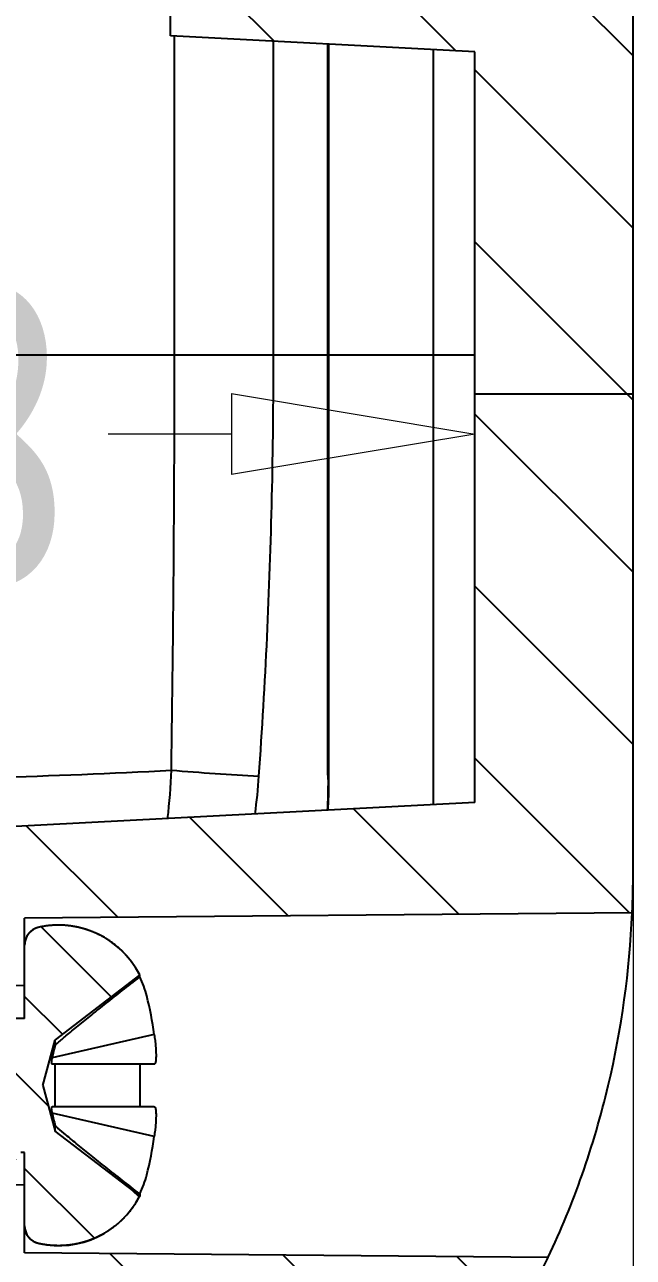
# Model space of a CAD drawing. Header units: millimetres. Extents: x 1786 to 4339, y -2795 to -1928.
# Drawn here: x 4050.5 to 4060.51, y -2738.78 to -2718.52 of the extents above; entities that cross this region are included whole.
import ezdxf

# ---------------------------------------------------------------- set-up
doc = ezdxf.new("R2010")
doc.units = ezdxf.units.MM
doc.layers.add('dim', color=3, linetype='Continuous', lineweight=9)
doc.styles.add('FFS', font='SIMFANG.TTF', dxfattribs={"width": 0.85})
doc.dimstyles.new('YanXiu', dxfattribs={"dimtxt": 2.5, "dimasz": 2.2, "dimexe": 1, "dimexo": 0.6, "dimgap": 0.66, "dimtad": 0, "dimzin": 9, "dimdsep": 46, "dimtxsty": 'FFS', "dimblk": 'CLOSEDBLANK', "dimcen": 0, "dimclrd": 256, "dimclre": 131, "dimclrt": 42, "dimazin": 2, "dimtfac": 1, "dimtofl": 0, "dimtmove": 0, "dimatfit": 3, "dimldrblk": 'CLOSEDBLANK', "dimfxl": 1, "dimlwd": 5, "dimlwe": 5, "dimarcsym": 0})

# ---------------------------------------------------------------- blocks, each defined once
blk = doc.blocks.new('_ClosedBlank')
at = {"color": 0, "linetype": 'ByBlock', "lineweight": -2}
for p, q in [((-1, 0.1667), (0, 0)), ((-1, 0.1667), (-1, -0.1667)), ((0, 0), (-1, -0.1667))]:
    blk.add_line(p, q, dxfattribs=at)
blk = doc.blocks.new('*D189')
at = {"layer": 'Defpoints', "color": 0}
for p in [(4030.503, -2730.579), (4060.503, -2731.061), (4060.503, -2750.425)]:
    blk.add_point(p, dxfattribs=at)
at = {"layer": 'dim', "color": 131, "lineweight": 5}
for p, q in [((4030.503, -2731.578), (4030.503, -2751.424)), ((4060.503, -2732.06), (4060.503, -2751.424))]:
    blk.add_line(p, q, dxfattribs=at)
at = {"layer": 'dim', "lineweight": 5}
for p, q in [((4034.503, -2750.425), (4042.08, -2750.425)), ((4056.503, -2750.425), (4048.926, -2750.425))]:
    blk.add_line(p, q, dxfattribs=at)
at = {"layer": 'dim', "lineweight": 5, "xscale": 4, "yscale": 4, "zscale": 4, "rotation": 180}
blk.add_blockref('_ClosedBlank', (4030.503, -2750.425), dxfattribs=at)
at = {"layer": 'dim', "lineweight": 5, "xscale": 4, "yscale": 4, "zscale": 4}
blk.add_blockref('_ClosedBlank', (4060.503, -2750.425), dxfattribs=at)
at = {"layer": 'dim', "color": 42, "insert": (4045.503, -2750.425), "char_height": 5, "attachment_point": 5, "style": 'FFS'}
blk.add_mtext('30', dxfattribs=at)
blk = doc.blocks.new('*D188')
at = {"layer": 'Defpoints', "color": 0}
for p in [(4057.903, -2725.246), (4033.103, -2727.979), (4057.903, -2728.461)]:
    blk.add_point(p, dxfattribs=at)
at = {"layer": 'dim', "color": 131, "lineweight": 5}
for p, q in [((4033.103, -2726.979), (4033.103, -2724.246)), ((4057.903, -2727.461), (4057.903, -2724.246))]:
    blk.add_line(p, q, dxfattribs=at)
at = {"layer": 'dim', "lineweight": 5}
for p, q in [((4037.103, -2725.246), (4039.128, -2725.246)), ((4053.903, -2725.246), (4051.878, -2725.246))]:
    blk.add_line(p, q, dxfattribs=at)
at = {"layer": 'dim', "lineweight": 5, "xscale": 4, "yscale": 4, "zscale": 4, "rotation": 180}
blk.add_blockref('_ClosedBlank', (4033.103, -2725.246), dxfattribs=at)
at = {"layer": 'dim', "lineweight": 5, "xscale": 4, "yscale": 4, "zscale": 4}
blk.add_blockref('_ClosedBlank', (4057.903, -2725.246), dxfattribs=at)
at = {"layer": 'dim', "color": 42, "insert": (4045.503, -2725.246), "char_height": 5, "attachment_point": 5, "style": 'FFS'}
blk.add_mtext('24.8', dxfattribs=at)
blk = doc.blocks.new('*u211')
at = {"linetype": 'Continuous'}
h = blk.add_hatch(dxfattribs=at)
h.set_pattern_fill('DEFAULT__5', color=2, scale=2, angle=-45, style=0, pattern_type=0)
h.set_pattern_definition([(315, (-560.8015, -168.1387), (1.4142136, 1.4142136), [])])
edge = h.paths.add_edge_path()
edge.add_line((-46.343, 62.716), (-46.343, 70.579))
edge.add_arc((-61.637, 62.717), 15.294, 357.5153, 359.9993)
edge.add_line((-46.357, 62.054), (-56.343, 61.966))
edge.add_line((-56.343, 60.856), (-56.343, 61.966))
edge.add_line((-56.343, 60.856), (-60.843, 60.816))
edge.add_line((-60.843, 60.816), (-60.843, 62.316))
edge.add_line((-60.843, 62.316), (-61.343, 62.605))
edge.add_line((-61.343, 62.605), (-61.343, 63.216))
edge.add_line((-48.943, 63.866), (-61.343, 63.216))
edge.add_line((-48.943, 63.866), (-48.943, 70.579))
edge.add_line((-46.343, 70.579), (-48.943, 70.579))
edge = h.paths.add_edge_path()
edge.add_line((-61.343, 49.716), (-61.343, 50.616))
edge.add_line((-61.343, 50.616), (-62.643, 50.639))
edge.add_line((-62.843, 50.843), (-62.643, 50.639))
edge.add_line((-62.843, 50.843), (-62.843, 51.79))
edge.add_line((-61.343, 51.816), (-62.843, 51.79))
edge.add_spline(control_points=[(-61.343, 51.816), (-60.474, 51.816), (-59.606, 51.867), (-58.743, 51.968)], knot_values=[0, 0, 0, 0, 1, 1, 1, 1], weights=[1, 0.998873, 0.998873, 1], degree=3, periodic=0)
edge.add_line((-58.743, 51.968), (-58.743, 55.08))
edge.add_line((-58.743, 55.08), (-61.343, 55.216))
edge.add_line((-61.343, 55.216), (-61.343, 55.828))
edge.add_line((-60.843, 56.116), (-61.343, 55.828))
edge.add_line((-60.843, 56.116), (-60.843, 57.616))
edge.add_line((-56.343, 57.577), (-60.843, 57.616))
edge.add_line((-56.343, 56.466), (-56.343, 57.577))
edge.add_line((-47.737, 56.391), (-56.343, 56.466))
edge.add_spline(control_points=[(-54.929, 50.053), (-54.315, 50.216), (-53.025, 50.699), (-51.192, 51.855), (-49.515, 53.479), (-48.41, 55.068), (-47.881, 56.089), (-47.738, 56.391)], knot_values=[0, 0, 0, 0, 0.203938, 0.437548, 0.671158, 0.904769, 1, 1, 1, 1], degree=3, periodic=0)
edge.add_spline(control_points=[(-60.843, 49.221), (-58.843, 49.261), (-56.862, 49.54), (-54.929, 50.053)], knot_values=[0, 0, 0, 0, 1, 1, 1, 1], weights=[1, 0.995227, 0.995227, 1], degree=3, periodic=0)
edge.add_line((-60.843, 49.221), (-60.843, 49.69))
edge.add_line((-60.843, 49.69), (-61.343, 49.716))
edge = h.paths.add_edge_path()
edge.add_line((-46.343, 70.579), (-48.943, 70.579))
edge.add_line((-46.343, 70.579), (-48.943, 70.579))
edge = h.paths.add_edge_path()
edge.add_line((-46.343, 70.579), (-46.343, 83.854))
edge.add_line((-46.343, 70.579), (-48.943, 70.579))
edge.add_line((-48.943, 70.579), (-48.943, 76.204))
edge.add_line((-48.943, 76.204), (-53.943, 76.466))
edge.add_line((-53.943, 76.466), (-53.943, 77.966))
edge.add_line((-48.943, 78.01), (-53.943, 77.966))
edge.add_line((-48.943, 78.01), (-48.943, 80.423))
edge.add_line((-48.943, 80.423), (-53.943, 80.466))
edge.add_line((-53.943, 80.466), (-53.943, 81.966))
edge.add_line((-48.943, 82.229), (-53.943, 81.966))
edge.add_line((-48.943, 82.229), (-48.943, 83.854))
edge.add_line((-46.343, 83.854), (-48.943, 83.854))
edge = h.paths.add_edge_path()
edge.add_line((-46.343, 83.854), (-48.943, 83.854))
edge.add_line((-46.343, 83.854), (-48.943, 83.854))
edge = h.paths.add_edge_path()
edge.add_line((-46.343, 205.716), (-46.343, 174.271))
edge.add_line((-47.92, 174.243), (-46.343, 174.271))
edge.add_spline(control_points=[(-47.92, 174.243), (-48.815, 174.227), (-49.443, 173.589), (-49.443, 172.693)], knot_values=[0, 0, 0, 0, 1, 1, 1, 1], weights=[1, 0.808834, 0.808834, 1], degree=3, periodic=0)
edge.add_line((-49.443, 115.281), (-49.443, 172.693))
edge.add_line((-49.443, 115.281), (-47.443, 113.281))
edge.add_line((-47.443, 113.281), (-47.443, 111.281))
edge.add_line((-49.443, 111.211), (-47.443, 111.281))
edge.add_line((-49.443, 90.816), (-49.443, 111.211))
edge.add_line((-49.443, 90.816), (-46.343, 90.762))
edge.add_line((-46.343, 90.762), (-46.343, 83.854))
edge.add_line((-46.343, 83.854), (-48.943, 83.854))
edge.add_line((-48.943, 88.207), (-48.943, 83.854))
edge.add_line((-51.343, 88.249), (-48.943, 88.207))
edge.add_line((-51.343, 176.784), (-51.343, 88.249))
edge.add_line((-51.343, 176.784), (-48.943, 176.826))
edge.add_line((-48.943, 205.716), (-48.943, 176.826))
edge.add_spline(control_points=[(-51.879, 213.577), (-51.21, 212.865), (-49.635, 210.605), (-48.943, 207.596), (-48.943, 205.716)], knot_values=[0, 0, 0, 0, 0.375195, 1, 1, 1, 1], degree=3, periodic=0)
edge.add_spline(control_points=[(-53.132, 215.983), (-52.943, 215.075), (-52.515, 214.253), (-51.879, 213.577)], knot_values=[0, 0, 0, 0, 1, 1, 1, 1], weights=[1, 0.975011, 0.975011, 1], degree=3, periodic=0)
edge.add_spline(control_points=[(-53.132, 215.983), (-53.206, 216.341), (-53.479, 216.584), (-53.843, 216.616)], knot_values=[0, 0, 0, 0, 1, 1, 1, 1], weights=[1, 0.86902, 0.86902, 1], degree=3, periodic=0)
edge.add_line((-53.843, 216.616), (-53.843, 217.416))
edge.add_line((-52.743, 217.416), (-53.843, 217.416))
edge.add_line((-52.743, 217.416), (-52.743, 218.816))
edge.add_line((-52.743, 218.816), (-53.843, 218.816))
edge.add_line((-53.843, 218.816), (-53.843, 219.716))
edge.add_line((-53.843, 219.716), (-51.677, 219.565))
edge.add_spline(control_points=[(-50.75, 218.655), (-50.795, 219.168), (-51.163, 219.529), (-51.677, 219.565)], knot_values=[0, 0, 0, 0, 1, 1, 1, 1], weights=[1, 0.840271, 0.840271, 1], degree=3, periodic=0)
edge.add_line((-50.658, 217.604), (-50.75, 218.655))
edge.add_spline(control_points=[(-50.658, 217.604), (-50.568, 216.577), (-50.174, 215.624), (-49.513, 214.833)], knot_values=[0, 0, 0, 0, 1, 1, 1, 1], weights=[1, 0.969315, 0.969315, 1], degree=3, periodic=0)
edge.add_spline(control_points=[(-49.513, 214.833), (-49.042, 214.27), (-48.185, 213.044), (-47.156, 210.835), (-46.497, 208.35), (-46.343, 206.613), (-46.343, 205.716)], knot_values=[0, 0, 0, 0, 0.25, 0.5, 0.75, 1, 1, 1, 1], degree=3, periodic=0)
h = blk.add_hatch(dxfattribs=at)
h.set_pattern_fill('DEFAULT__1', color=2, angle=-45, style=0, pattern_type=0)
h.set_pattern_definition([(315, (-561.5086, -168.8458), (0.7071068, 0.7071068), [])])
edge = h.paths.add_edge_path()
edge.add_line((-70.184, 58.322), (-70.821, 58.586))
edge.add_line((-70.868, 58.504), (-70.821, 58.586))
edge.add_line((-70.968, 58.504), (-70.868, 58.504))
edge.add_line((-71.076, 58.692), (-70.968, 58.504))
edge.add_line((-71.076, 58.692), (-72.343, 59.216))
edge.add_line((-70.696, 59.899), (-72.343, 59.216))
edge.add_line((-70.418, 60.38), (-70.696, 59.899))
edge.add_line((-70.318, 60.38), (-70.418, 60.38))
edge.add_line((-70.167, 60.118), (-70.318, 60.38))
edge.add_line((-69.871, 60.24), (-70.167, 60.118))
edge.add_spline(control_points=[(-69.55, 60.315), (-69.661, 60.308), (-69.769, 60.283), (-69.871, 60.24)], knot_values=[0, 0, 0, 0, 1, 1, 1, 1], weights=[1, 0.990887, 0.990887, 1], degree=3, periodic=0)
edge.add_line((-69.318, 60.716), (-69.55, 60.315))
edge.add_line((-69.218, 60.716), (-69.318, 60.716))
edge.add_line((-68.987, 60.316), (-69.218, 60.716))
edge.add_line((-68.449, 60.316), (-68.987, 60.316))
edge.add_line((-68.218, 60.716), (-68.449, 60.316))
edge.add_line((-68.118, 60.716), (-68.218, 60.716))
edge.add_line((-67.887, 60.316), (-68.118, 60.716))
edge.add_line((-67.349, 60.316), (-67.887, 60.316))
edge.add_line((-67.118, 60.716), (-67.349, 60.316))
edge.add_line((-67.018, 60.716), (-67.118, 60.716))
edge.add_line((-66.787, 60.316), (-67.018, 60.716))
edge.add_line((-66.249, 60.316), (-66.787, 60.316))
edge.add_line((-66.018, 60.716), (-66.249, 60.316))
edge.add_line((-65.918, 60.716), (-66.018, 60.716))
edge.add_line((-65.687, 60.316), (-65.918, 60.716))
edge.add_line((-65.149, 60.316), (-65.687, 60.316))
edge.add_line((-64.918, 60.716), (-65.149, 60.316))
edge.add_line((-64.818, 60.716), (-64.918, 60.716))
edge.add_line((-64.587, 60.316), (-64.818, 60.716))
edge.add_line((-64.049, 60.316), (-64.587, 60.316))
edge.add_line((-63.818, 60.716), (-64.049, 60.316))
edge.add_line((-63.718, 60.716), (-63.818, 60.716))
edge.add_line((-63.487, 60.316), (-63.718, 60.716))
edge.add_line((-62.949, 60.316), (-63.487, 60.316))
edge.add_line((-62.718, 60.716), (-62.949, 60.316))
edge.add_line((-62.618, 60.716), (-62.718, 60.716))
edge.add_line((-62.387, 60.316), (-62.618, 60.716))
edge.add_line((-61.849, 60.316), (-62.387, 60.316))
edge.add_line((-61.618, 60.716), (-61.849, 60.316))
edge.add_line((-61.518, 60.716), (-61.618, 60.716))
edge.add_line((-61.287, 60.316), (-61.518, 60.716))
edge.add_line((-60.749, 60.316), (-61.287, 60.316))
edge.add_line((-60.518, 60.716), (-60.749, 60.316))
edge.add_line((-60.418, 60.716), (-60.518, 60.716))
edge.add_line((-60.187, 60.316), (-60.418, 60.716))
edge.add_line((-59.649, 60.316), (-60.187, 60.316))
edge.add_line((-59.418, 60.716), (-59.649, 60.316))
edge.add_line((-59.318, 60.716), (-59.418, 60.716))
edge.add_line((-59.087, 60.316), (-59.318, 60.716))
edge.add_line((-58.549, 60.316), (-59.087, 60.316))
edge.add_line((-58.318, 60.716), (-58.549, 60.316))
edge.add_line((-58.218, 60.716), (-58.318, 60.716))
edge.add_line((-57.987, 60.316), (-58.218, 60.716))
edge.add_line((-57.449, 60.316), (-57.987, 60.316))
edge.add_line((-57.218, 60.716), (-57.449, 60.316))
edge.add_line((-57.118, 60.716), (-57.218, 60.716))
edge.add_line((-56.887, 60.316), (-57.118, 60.716))
edge.add_line((-56.343, 60.316), (-56.887, 60.316))
edge.add_line((-56.343, 60.316), (-56.343, 61.523))
edge.add_spline(control_points=[(-56.107, 61.816), (-56.251, 61.785), (-56.343, 61.671), (-56.343, 61.523)], knot_values=[0, 0, 0, 0, 1, 1, 1, 1], weights=[1, 0.852365, 0.852365, 1], degree=3, periodic=0)
edge.add_spline(control_points=[(-54.452, 61.033), (-54.774, 61.664), (-55.415, 61.967), (-56.107, 61.816)], knot_values=[0, 0, 0, 0, 1, 1, 1, 1], weights=[1, 0.861507, 0.861507, 1], degree=3, periodic=0)
edge.add_line((-54.452, 61.033), (-55.842, 59.966))
edge.add_line((-56.043, 59.216), (-55.842, 59.966))
edge.add_line((-56.043, 59.216), (-55.842, 58.466))
edge.add_line((-54.452, 57.4), (-55.842, 58.466))
edge.add_spline(control_points=[(-54.452, 57.4), (-54.774, 56.769), (-55.415, 56.466), (-56.107, 56.616)], knot_values=[0, 0, 0, 0, 1, 1, 1, 1], weights=[1, 0.861507, 0.861507, 1], degree=3, periodic=0)
edge.add_spline(control_points=[(-56.107, 56.616), (-56.251, 56.648), (-56.343, 56.762), (-56.343, 56.91)], knot_values=[0, 0, 0, 0, 1, 1, 1, 1], weights=[1, 0.852365, 0.852365, 1], degree=3, periodic=0)
edge.add_line((-56.343, 56.91), (-56.343, 58.116))
edge.add_line((-56.343, 58.116), (-56.407, 58.116))
edge.add_line((-56.568, 57.839), (-56.407, 58.116))
edge.add_line((-56.668, 57.839), (-56.568, 57.839))
edge.add_line((-56.828, 58.116), (-56.668, 57.839))
edge.add_line((-56.828, 58.116), (-57.437, 58.116))
edge.add_line((-57.668, 57.716), (-57.437, 58.116))
edge.add_line((-57.768, 57.716), (-57.668, 57.716))
edge.add_line((-57.999, 58.116), (-57.768, 57.716))
edge.add_line((-57.999, 58.116), (-58.537, 58.116))
edge.add_line((-58.768, 57.716), (-58.537, 58.116))
edge.add_line((-58.868, 57.716), (-58.768, 57.716))
edge.add_line((-59.099, 58.116), (-58.868, 57.716))
edge.add_line((-59.099, 58.116), (-59.637, 58.116))
edge.add_line((-59.868, 57.716), (-59.637, 58.116))
edge.add_line((-59.968, 57.716), (-59.868, 57.716))
edge.add_line((-60.199, 58.116), (-59.968, 57.716))
edge.add_line((-60.199, 58.116), (-60.737, 58.116))
edge.add_line((-60.968, 57.716), (-60.737, 58.116))
edge.add_line((-61.068, 57.716), (-60.968, 57.716))
edge.add_line((-61.299, 58.116), (-61.068, 57.716))
edge.add_line((-61.299, 58.116), (-61.837, 58.116))
edge.add_line((-62.068, 57.716), (-61.837, 58.116))
edge.add_line((-62.168, 57.716), (-62.068, 57.716))
edge.add_line((-62.399, 58.116), (-62.168, 57.716))
edge.add_line((-62.399, 58.116), (-62.937, 58.116))
edge.add_line((-63.168, 57.716), (-62.937, 58.116))
edge.add_line((-63.268, 57.716), (-63.168, 57.716))
edge.add_line((-63.499, 58.116), (-63.268, 57.716))
edge.add_line((-63.499, 58.116), (-64.037, 58.116))
edge.add_line((-64.268, 57.716), (-64.037, 58.116))
edge.add_line((-64.368, 57.716), (-64.268, 57.716))
edge.add_line((-64.599, 58.116), (-64.368, 57.716))
edge.add_line((-64.599, 58.116), (-65.137, 58.116))
edge.add_line((-65.368, 57.716), (-65.137, 58.116))
edge.add_line((-65.468, 57.716), (-65.368, 57.716))
edge.add_line((-65.699, 58.116), (-65.468, 57.716))
edge.add_line((-65.699, 58.116), (-66.237, 58.116))
edge.add_line((-66.468, 57.716), (-66.237, 58.116))
edge.add_line((-66.568, 57.716), (-66.468, 57.716))
edge.add_line((-66.799, 58.116), (-66.568, 57.716))
edge.add_line((-66.799, 58.116), (-67.337, 58.116))
edge.add_line((-67.568, 57.716), (-67.337, 58.116))
edge.add_line((-67.668, 57.716), (-67.568, 57.716))
edge.add_line((-67.899, 58.116), (-67.668, 57.716))
edge.add_line((-67.899, 58.116), (-68.437, 58.116))
edge.add_line((-68.668, 57.716), (-68.437, 58.116))
edge.add_line((-68.768, 57.716), (-68.668, 57.716))
edge.add_line((-68.999, 58.116), (-68.768, 57.716))
edge.add_line((-68.999, 58.116), (-69.488, 58.116))
edge.add_spline(control_points=[(-69.488, 58.116), (-69.515, 58.116), (-69.541, 58.118), (-69.567, 58.12)], knot_values=[0, 0, 0, 0, 1, 1, 1, 1], weights=[1, 0.999479, 0.999479, 1], degree=3, periodic=0)
edge.add_line((-69.768, 57.772), (-69.567, 58.12))
edge.add_line((-69.868, 57.772), (-69.768, 57.772))
edge.add_line((-70.186, 58.322), (-69.868, 57.772))
at = {"color": 7, "linetype": 'Continuous'}
for p, q in [((-46.343, 62.716, 0), (-46.343, 167.116, 0)), ((-46.343, 70.579, 0), (-46.343, 83.854, 0)), ((-53.943, 76.466, 0), (-53.943, 81.966, 0)), ((-53.943, 76.466, 0), (-53.943, 77.966, 0)), ((-48.943, 76.204, 0), (-53.943, 76.466, 0)), ((-48.943, 76.204, 0), (-53.943, 76.466, 0)), ((-53.879, 71.217, 0), (-53.879, 76.466, 0)), ((-52.252, 71.216, 0), (-52.252, 76.378, 0)), ((-51.361, 64.422, 0), (-51.361, 76.331, 0)), ((-51.343, 64.216, 0), (-51.343, 76.33, 0)), ((-49.625, 63.831, 0), (-49.625, 76.24, 0)), ((-48.943, 70.579, 0), (-48.943, 76.204, 0)), ((-48.943, 63.866, 0), (-48.943, 76.204, 0)), ((-51.361, 71.216, 0), (-71.325, 71.216, 0)), ((-48.943, 71.216, 0), (-51.343, 71.216, 0)), ((-48.943, 63.866, 0), (-48.943, 70.579, 0)), ((-46.343, 70.579, 0), (-48.943, 70.579, 0)), ((-46.343, 70.579, 0), (-48.943, 70.579, 0)), ((-46.343, 70.579, 0), (-48.943, 70.579, 0)), ((-46.343, 70.579, 0), (-48.943, 70.579, 0)), ((-46.343, 62.716, 0), (-46.343, 70.579, 0)), ((-48.943, 63.866, 0), (-61.343, 63.216, 0)), ((-48.943, 63.866, 0), (-61.343, 63.216, 0)), ((-46.357, 62.054, 0), (-56.343, 61.966, 0)), ((-46.357, 62.054, 0), (-56.343, 61.966, 0)), ((-56.343, 60.856, 0), (-56.343, 61.966, 0)), ((-56.343, 60.316, 0), (-56.343, 61.966, 0)), ((-56.343, 60.316, 0), (-56.343, 61.523, 0)), ((-54.452, 61.033, 0), (-55.842, 59.966, 0)), ((-54.452, 61.033, 0), (-55.842, 59.966, 0)), ((-54.452, 60.999, 0), (-54.452, 61.033, 0)), ((-56.343, 60.856, 0), (-60.843, 60.816, 0)), ((-56.343, 60.856, 0), (-60.843, 60.816, 0)), ((-56.343, 60.316, 0), (-56.887, 60.316, 0)), ((-56.343, 60.316, 0), (-56.887, 60.316, 0)), ((-54.212, 60.055, 0), (-55.889, 59.671, 0)), ((-56.043, 59.216, 0), (-55.842, 59.966, 0)), ((-56.043, 59.216, 0), (-55.842, 59.966, 0)), ((-55.842, 59.88, 0), (-55.842, 59.966, 0)), ((-54.212, 59.566, 0), (-55.889, 59.566, 0)), ((-55.842, 58.866, 0), (-55.842, 59.566, 0)), ((-54.452, 59.566, 0), (-54.452, 58.866, 0)), ((-56.043, 59.216, 0), (-55.842, 58.466, 0)), ((-56.043, 59.216, 0), (-55.842, 58.466, 0)), ((-54.212, 58.866, 0), (-55.889, 58.866, 0)), ((-54.212, 58.378, 0), (-55.889, 58.762, 0)), ((-55.842, 58.466, 0), (-55.842, 58.553, 0)), ((-54.452, 57.4, 0), (-55.842, 58.466, 0)), ((-54.452, 57.4, 0), (-55.842, 58.466, 0)), ((-56.343, 58.116, 0), (-56.407, 58.116, 0)), ((-56.343, 58.116, 0), (-56.407, 58.116, 0)), ((-56.343, 56.91, 0), (-56.343, 58.116, 0)), ((-56.343, 56.466, 0), (-56.343, 58.116, 0)), ((-56.343, 57.577, 0), (-60.843, 57.616, 0)), ((-56.343, 57.577, 0), (-60.843, 57.616, 0)), ((-56.343, 56.466, 0), (-56.343, 57.577, 0)), ((-54.452, 57.434, 0), (-54.452, 57.4, 0)), ((-47.737, 56.391, 0), (-56.343, 56.466, 0)), ((-47.737, 56.391, 0), (-56.343, 56.466, 0)), ((-47.749, 56.368, 0), (-47.738, 56.392, 0))]:
    blk.add_line(p, q, dxfattribs=at)
for centre, radius, start, end in [((-62.526, 64.656, 0), 8.598, 352.9535, 358.2774), ((-50.571, 103.836, 0), 39.581, 265.1286, 267.2181), ((-62.762, 65.026, 0), 10.296, 352.4677, 355.9607), ((-60.499, 64.222, 0), 9.148, 356.9526, 0.0915), ((-61.172, 64.217, 0), 9.829, 357.2039, 359.9963), ((-61.637, 62.717, 0), 15.294, 357.5153, 359.9993), ((-61.524, 62.717, 0), 15.181, 357.5033, 359.9983), ((-61.553, 62.715, 0), 15.21, 346.7012, 357.5067), ((-56.043, 61.523, 0), 0.3, 102.2554, 180), ((-55.788, 60.351, 0), 1.5, 27.0501, 102.2554), ((-55.826, 60.311, 0), 1.537, 14.1932, 26.5936), ((-60.143, 59.216, 0), 5.99, 8.0503, 14.2182), ((-49.133, 52.146, 0), 10.239, 130.6277, 130.9417), ((-49.137, 66.283, 0), 10.232, 229.0583, 229.3726), ((-60.143, 59.216, 0), 5.99, 345.7818, 351.9497), ((-55.826, 58.122, 0), 1.537, 333.4066, 345.8065), ((-55.788, 58.082, 0), 1.5, 257.7446, 332.9499), ((-56.043, 56.91, 0), 0.3, 180, 257.7446)]:
    blk.add_arc(centre, radius, start, end, dxfattribs=at)
blk.add_ellipse((-57.343, 62.716, 0), major_axis=(0, 12.98), ratio=0.847483, start_param=-1.621888, end_param=-1.570796, dxfattribs=at)
for points, start_tangent, end_tangent in [([(-53.932, 64.397, 0), (-53.903, 66.655, 0), (-53.885, 68.928, 0), (-53.879, 71.217, 0)], (0.013834, 0.999904), (0.00012, 1)), ([(-52.492, 64.301, 0), (-52.358, 66.585, 0), (-52.278, 68.892, 0), (-52.253, 71.216, 0)], (0.070233, 0.997531), (-0.000427, 1)), ([(-68.754, 64.397, 0), (-65.814, 64.278, 0), (-61.343, 64.217, 0), (-56.872, 64.278, 0), (-53.932, 64.397, 0)], (0.998589, -0.053106), (0.998589, 0.053106)), ([(-51.359, 64.32, 0), (-51.361, 64.422, 0)], (-0.082569, 0.996585), (-0.020336, 0.999793)), ([(-51.351, 64.236, 0), (-51.359, 64.32, 0)], (-0.001825, 0.999998), (-0.082569, 0.996585)), ([(-56.107, 61.816, 0), (-56.112, 61.815, 0), (-56.118, 61.814, 0), (-56.124, 61.812, 0), (-56.13, 61.811, 0), (-56.136, 61.809, 0), (-56.141, 61.807, 0), (-56.147, 61.805, 0), (-56.153, 61.802, 0), (-56.159, 61.8, 0), (-56.164, 61.798, 0), (-56.17, 61.795, 0), (-56.176, 61.792, 0), (-56.181, 61.79, 0), (-56.187, 61.787, 0), (-56.193, 61.783, 0), (-56.198, 61.78, 0), (-56.203, 61.777, 0), (-56.209, 61.773, 0), (-56.214, 61.77, 0), (-56.22, 61.766, 0), (-56.225, 61.762, 0), (-56.23, 61.758, 0), (-56.235, 61.754, 0), (-56.24, 61.75, 0), (-56.245, 61.745, 0), (-56.25, 61.741, 0), (-56.254, 61.736, 0), (-56.259, 61.731, 0), (-56.264, 61.727, 0), (-56.268, 61.722, 0), (-56.272, 61.717, 0), (-56.277, 61.712, 0), (-56.281, 61.706, 0), (-56.285, 61.701, 0), (-56.288, 61.696, 0), (-56.292, 61.69, 0), (-56.296, 61.685, 0), (-56.299, 61.679, 0), (-56.303, 61.674, 0), (-56.306, 61.668, 0), (-56.309, 61.662, 0), (-56.312, 61.656, 0), (-56.315, 61.65, 0), (-56.317, 61.644, 0), (-56.32, 61.638, 0), (-56.322, 61.632, 0), (-56.325, 61.626, 0), (-56.327, 61.62, 0), (-56.329, 61.614, 0), (-56.331, 61.608, 0), (-56.332, 61.602, 0), (-56.334, 61.596, 0), (-56.336, 61.59, 0), (-56.337, 61.584, 0), (-56.338, 61.578, 0), (-56.339, 61.571, 0), (-56.34, 61.565, 0), (-56.341, 61.559, 0), (-56.341, 61.553, 0), (-56.342, 61.547, 0), (-56.342, 61.541, 0), (-56.343, 61.535, 0), (-56.343, 61.529, 0), (-56.343, 61.523, 0)], (-0.977211, -0.212271), (0, -1)), ([(-54.452, 61.033, 0), (-54.459, 61.046, 0), (-54.466, 61.058, 0), (-54.473, 61.071, 0), (-54.48, 61.084, 0), (-54.487, 61.096, 0), (-54.494, 61.109, 0), (-54.501, 61.121, 0), (-54.509, 61.134, 0), (-54.517, 61.146, 0), (-54.525, 61.159, 0), (-54.533, 61.171, 0), (-54.541, 61.184, 0), (-54.549, 61.196, 0), (-54.557, 61.208, 0), (-54.566, 61.22, 0), (-54.575, 61.232, 0), (-54.584, 61.245, 0), (-54.593, 61.257, 0), (-54.602, 61.269, 0), (-54.611, 61.28, 0), (-54.621, 61.292, 0), (-54.63, 61.304, 0), (-54.64, 61.316, 0), (-54.65, 61.327, 0), (-54.66, 61.339, 0), (-54.67, 61.35, 0), (-54.68, 61.362, 0), (-54.691, 61.373, 0), (-54.701, 61.384, 0), (-54.712, 61.395, 0), (-54.723, 61.407, 0), (-54.734, 61.417, 0), (-54.745, 61.428, 0), (-54.756, 61.439, 0), (-54.767, 61.45, 0), (-54.779, 61.46, 0), (-54.791, 61.471, 0), (-54.802, 61.481, 0), (-54.814, 61.491, 0), (-54.826, 61.501, 0), (-54.838, 61.511, 0), (-54.85, 61.521, 0), (-54.863, 61.531, 0), (-54.875, 61.541, 0), (-54.888, 61.55, 0), (-54.901, 61.56, 0), (-54.913, 61.569, 0), (-54.926, 61.578, 0), (-54.939, 61.587, 0), (-54.952, 61.596, 0), (-54.966, 61.605, 0), (-54.979, 61.614, 0), (-54.992, 61.622, 0), (-55.006, 61.63, 0), (-55.02, 61.639, 0), (-55.033, 61.647, 0), (-55.047, 61.655, 0), (-55.061, 61.663, 0), (-55.075, 61.67, 0), (-55.089, 61.678, 0), (-55.103, 61.685, 0), (-55.117, 61.692, 0), (-55.132, 61.699, 0), (-55.146, 61.706, 0), (-55.161, 61.713, 0), (-55.175, 61.72, 0), (-55.19, 61.726, 0), (-55.204, 61.732, 0), (-55.219, 61.738, 0), (-55.234, 61.744, 0), (-55.249, 61.75, 0), (-55.264, 61.756, 0), (-55.279, 61.761, 0), (-55.294, 61.767, 0), (-55.309, 61.772, 0), (-55.324, 61.777, 0), (-55.339, 61.782, 0), (-55.354, 61.786, 0), (-55.369, 61.791, 0), (-55.384, 61.795, 0), (-55.4, 61.799, 0), (-55.415, 61.803, 0), (-55.43, 61.807, 0), (-55.446, 61.811, 0), (-55.461, 61.815, 0), (-55.476, 61.818, 0), (-55.492, 61.821, 0), (-55.507, 61.824, 0), (-55.523, 61.827, 0), (-55.538, 61.83, 0), (-55.554, 61.832, 0), (-55.569, 61.835, 0), (-55.584, 61.837, 0), (-55.6, 61.839, 0), (-55.615, 61.841, 0), (-55.631, 61.842, 0), (-55.646, 61.844, 0), (-55.662, 61.845, 0), (-55.677, 61.847, 0), (-55.692, 61.848, 0), (-55.708, 61.849, 0), (-55.723, 61.849, 0), (-55.738, 61.85, 0), (-55.754, 61.85, 0), (-55.769, 61.851, 0), (-55.784, 61.851, 0), (-55.799, 61.851, 0), (-55.814, 61.85, 0), (-55.83, 61.85, 0), (-55.845, 61.85, 0), (-55.86, 61.849, 0), (-55.875, 61.848, 0), (-55.89, 61.847, 0), (-55.904, 61.846, 0), (-55.919, 61.845, 0), (-55.934, 61.844, 0), (-55.949, 61.842, 0), (-55.963, 61.84, 0), (-55.978, 61.839, 0), (-55.993, 61.837, 0), (-56.007, 61.835, 0), (-56.022, 61.832, 0), (-56.036, 61.83, 0), (-56.05, 61.828, 0), (-56.064, 61.825, 0), (-56.079, 61.822, 0), (-56.093, 61.819, 0), (-56.107, 61.816, 0)], (-0.454769, 0.89061), (-0.977211, -0.212271)), ([(-55.8, 59.916, 0), (-55.665, 60.03, 0), (-55.466, 60.195, 0), (-55.245, 60.373, 0), (-55.003, 60.566, 0), (-54.739, 60.774, 0), (-54.452, 60.999, 0)], (0.758924, 0.651179), (0.787744, 0.616002)), ([(-54.212, 60.055, 0), (-54.206, 60.006, 0), (-54.2, 59.958, 0), (-54.195, 59.911, 0), (-54.191, 59.864, 0), (-54.187, 59.818, 0), (-54.185, 59.772, 0), (-54.184, 59.73, 0), (-54.184, 59.691, 0), (-54.185, 59.657, 0), (-54.187, 59.629, 0), (-54.191, 59.606, 0), (-54.195, 59.588, 0), (-54.2, 59.576, 0), (-54.206, 59.569, 0), (-54.212, 59.566, 0)], (0.140043, -0.990145), (-1, 0)), ([(-55.842, 59.88, 0), (-55.867, 59.772, 0), (-55.889, 59.671, 0)], (-0.230596, -0.973049), (-0.207724, -0.978188)), ([(-55.889, 59.566, 0), (-55.893, 59.568, 0), (-55.896, 59.574, 0), (-55.898, 59.583, 0), (-55.899, 59.596, 0), (-55.898, 59.613, 0), (-55.896, 59.631, 0), (-55.893, 59.651, 0), (-55.889, 59.671, 0)], (-1, 0), (0.207724, 0.978188)), ([(-47.738, 56.392, 0), (-47.18, 57.749, 0), (-46.751, 59.217, 0)], (0.42791, 0.903821), (0.230541, 0.973063)), ([(-55.889, 58.762, 0), (-55.893, 58.782, 0), (-55.896, 58.802, 0), (-55.898, 58.821, 0), (-55.899, 58.837, 0), (-55.898, 58.85, 0), (-55.896, 58.859, 0), (-55.893, 58.865, 0), (-55.889, 58.866, 0)], (-0.207724, 0.978188), (1, 0)), ([(-55.889, 58.762, 0), (-55.867, 58.661, 0), (-55.842, 58.553, 0)], (0.207724, -0.978188), (0.230596, -0.973049)), ([(-54.212, 58.866, 0), (-54.206, 58.864, 0), (-54.2, 58.857, 0), (-54.195, 58.845, 0), (-54.191, 58.827, 0), (-54.187, 58.804, 0), (-54.185, 58.776, 0), (-54.184, 58.742, 0), (-54.184, 58.703, 0), (-54.185, 58.661, 0), (-54.187, 58.615, 0), (-54.191, 58.569, 0), (-54.195, 58.522, 0), (-54.2, 58.475, 0), (-54.206, 58.427, 0), (-54.212, 58.378, 0)], (1, 0), (-0.140043, -0.990145)), ([(-54.452, 57.434, 0), (-54.742, 57.662, 0), (-55.008, 57.871, 0), (-55.251, 58.065, 0), (-55.47, 58.242, 0), (-55.668, 58.405, 0), (-55.8, 58.516, 0)], (-0.787744, 0.616002), (-0.758927, 0.651176)), ([(-54.452, 57.4, 0), (-54.459, 57.387, 0), (-54.466, 57.375, 0), (-54.473, 57.362, 0), (-54.48, 57.349, 0), (-54.487, 57.337, 0), (-54.494, 57.324, 0), (-54.501, 57.312, 0), (-54.509, 57.299, 0), (-54.517, 57.287, 0), (-54.525, 57.274, 0), (-54.533, 57.262, 0), (-54.541, 57.249, 0), (-54.549, 57.237, 0), (-54.557, 57.225, 0), (-54.566, 57.213, 0), (-54.575, 57.201, 0), (-54.584, 57.188, 0), (-54.593, 57.176, 0), (-54.602, 57.164, 0), (-54.611, 57.153, 0), (-54.621, 57.141, 0), (-54.63, 57.129, 0), (-54.64, 57.117, 0), (-54.65, 57.106, 0), (-54.66, 57.094, 0), (-54.67, 57.083, 0), (-54.68, 57.071, 0), (-54.691, 57.06, 0), (-54.701, 57.049, 0), (-54.712, 57.038, 0), (-54.723, 57.026, 0), (-54.734, 57.016, 0), (-54.745, 57.005, 0), (-54.756, 56.994, 0), (-54.767, 56.983, 0), (-54.779, 56.973, 0), (-54.791, 56.962, 0), (-54.802, 56.952, 0), (-54.814, 56.942, 0), (-54.826, 56.932, 0), (-54.838, 56.922, 0), (-54.85, 56.912, 0), (-54.863, 56.902, 0), (-54.875, 56.892, 0), (-54.888, 56.883, 0), (-54.901, 56.873, 0), (-54.913, 56.864, 0), (-54.926, 56.855, 0), (-54.939, 56.846, 0), (-54.952, 56.837, 0), (-54.966, 56.828, 0), (-54.979, 56.819, 0), (-54.992, 56.811, 0), (-55.006, 56.802, 0), (-55.02, 56.794, 0), (-55.033, 56.786, 0), (-55.047, 56.778, 0), (-55.061, 56.77, 0), (-55.075, 56.763, 0), (-55.089, 56.755, 0), (-55.103, 56.748, 0), (-55.117, 56.741, 0), (-55.132, 56.734, 0), (-55.146, 56.727, 0), (-55.161, 56.72, 0), (-55.175, 56.713, 0), (-55.19, 56.707, 0), (-55.204, 56.701, 0), (-55.219, 56.694, 0), (-55.234, 56.689, 0), (-55.249, 56.683, 0), (-55.264, 56.677, 0), (-55.279, 56.672, 0), (-55.294, 56.666, 0), (-55.309, 56.661, 0), (-55.324, 56.656, 0), (-55.339, 56.651, 0), (-55.354, 56.647, 0), (-55.369, 56.642, 0), (-55.384, 56.638, 0), (-55.4, 56.634, 0), (-55.415, 56.629, 0), (-55.43, 56.626, 0), (-55.446, 56.622, 0), (-55.461, 56.618, 0), (-55.476, 56.615, 0), (-55.492, 56.612, 0), (-55.507, 56.609, 0), (-55.523, 56.606, 0), (-55.538, 56.603, 0), (-55.554, 56.601, 0), (-55.569, 56.598, 0), (-55.584, 56.596, 0), (-55.6, 56.594, 0), (-55.615, 56.592, 0), (-55.631, 56.591, 0), (-55.646, 56.589, 0), (-55.662, 56.588, 0), (-55.677, 56.586, 0), (-55.692, 56.585, 0), (-55.708, 56.584, 0), (-55.723, 56.584, 0), (-55.738, 56.583, 0), (-55.754, 56.583, 0), (-55.769, 56.582, 0), (-55.784, 56.582, 0), (-55.799, 56.582, 0), (-55.814, 56.583, 0), (-55.83, 56.583, 0), (-55.845, 56.583, 0), (-55.86, 56.584, 0), (-55.875, 56.585, 0), (-55.89, 56.586, 0), (-55.904, 56.587, 0), (-55.919, 56.588, 0), (-55.934, 56.589, 0), (-55.949, 56.591, 0), (-55.963, 56.593, 0), (-55.978, 56.594, 0), (-55.993, 56.596, 0), (-56.007, 56.598, 0), (-56.022, 56.601, 0), (-56.036, 56.603, 0), (-56.05, 56.605, 0), (-56.064, 56.608, 0), (-56.079, 56.611, 0), (-56.093, 56.614, 0), (-56.107, 56.616, 0)], (-0.454769, -0.89061), (-0.977211, 0.212271)), ([(-56.107, 56.616, 0), (-56.112, 56.618, 0), (-56.118, 56.619, 0), (-56.124, 56.621, 0), (-56.13, 56.622, 0), (-56.136, 56.624, 0), (-56.141, 56.626, 0), (-56.147, 56.628, 0), (-56.153, 56.63, 0), (-56.159, 56.633, 0), (-56.164, 56.635, 0), (-56.17, 56.638, 0), (-56.176, 56.641, 0), (-56.181, 56.643, 0), (-56.187, 56.646, 0), (-56.193, 56.65, 0), (-56.198, 56.653, 0), (-56.203, 56.656, 0), (-56.209, 56.66, 0), (-56.214, 56.663, 0), (-56.22, 56.667, 0), (-56.225, 56.671, 0), (-56.23, 56.675, 0), (-56.235, 56.679, 0), (-56.24, 56.683, 0), (-56.245, 56.688, 0), (-56.25, 56.692, 0), (-56.254, 56.697, 0), (-56.259, 56.702, 0), (-56.264, 56.706, 0), (-56.268, 56.711, 0), (-56.272, 56.716, 0), (-56.277, 56.721, 0), (-56.281, 56.727, 0), (-56.285, 56.732, 0), (-56.288, 56.737, 0), (-56.292, 56.743, 0), (-56.296, 56.748, 0), (-56.299, 56.754, 0), (-56.303, 56.759, 0), (-56.306, 56.765, 0), (-56.309, 56.771, 0), (-56.312, 56.777, 0), (-56.315, 56.783, 0), (-56.317, 56.789, 0), (-56.32, 56.795, 0), (-56.322, 56.801, 0), (-56.325, 56.807, 0), (-56.327, 56.813, 0), (-56.329, 56.819, 0), (-56.331, 56.825, 0), (-56.332, 56.831, 0), (-56.334, 56.837, 0), (-56.336, 56.843, 0), (-56.337, 56.849, 0), (-56.338, 56.855, 0), (-56.339, 56.862, 0), (-56.34, 56.868, 0), (-56.341, 56.874, 0), (-56.341, 56.88, 0), (-56.342, 56.886, 0), (-56.342, 56.892, 0), (-56.343, 56.898, 0), (-56.343, 56.904, 0), (-56.343, 56.91, 0)], (-0.977211, 0.212271), (0, 1)), ([(-54.929, 50.053, 0), (-53.133, 50.725, 0), (-51.232, 51.924, 0), (-49.565, 53.539, 0), (-48.197, 55.505, 0), (-47.738, 56.391, 0)], (0.966509, 0.256633), (0.427515, 0.904008))]:
    blk.add_spline(points, degree=3, dxfattribs=dict(at, start_tangent=start_tangent, end_tangent=end_tangent))
at = {"layer": 'dim'}
for base, p1, p2, picture, middle in [((-48.943, 69.923, 0), (-73.743, 67.19, 0), (-48.943, 66.708, 0), '*D188', (-61.343, 69.923, 0)), ((-46.343, 44.744, 0), (-76.343, 64.59, 0), (-46.343, 64.108, 0), '*D189', (-61.343, 44.744, 0))]:
    dim = blk.add_linear_dim(base=base, p1=p1, p2=p2, dimstyle='YanXiu', override={"dimtxt": 5, "dimasz": 4, "dimexe": 0.9995, "dimexo": 0.9995, "dimgap": 0.9995}, dxfattribs=at)
    dim.commit()
    dim.dimension.update_dxf_attribs({"geometry": picture, "text_midpoint": middle, "insert": (-4106.846, 2795.168)})

msp = doc.modelspace()

# ---------------------------------------------------------------- block references
msp.add_blockref('*u211', (4106.846, -2795.168))

doc.saveas('drawing.dxf')
